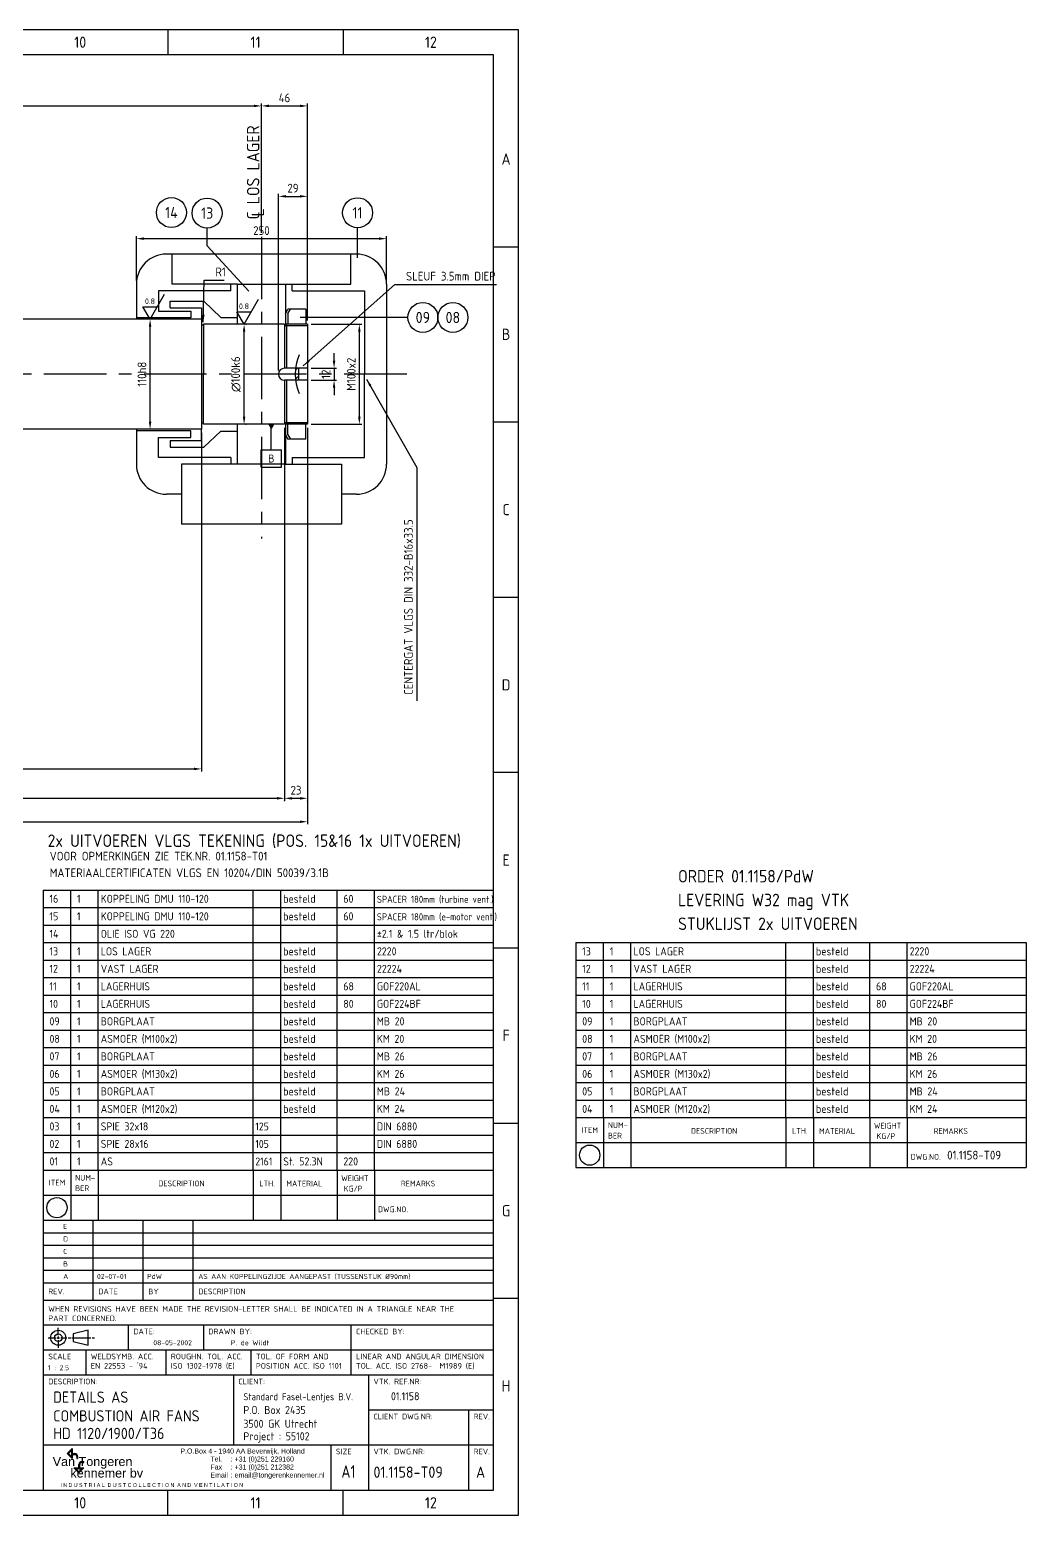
# Model space of a CAD drawing. Extents: x -1071 to 2610, y 0 to 1485.
# Drawn here: x 1614 to 2610, y 0 to 1485 of the extents above; entities that cross this region are included whole.
import ezdxf
from ezdxf.enums import TextEntityAlignment as Align

# ---------------------------------------------------------------- set-up
doc = ezdxf.new("R2010")
doc.units = 0
doc.header["$LTSCALE"] = 50
doc.header["$PDMODE"] = 3
doc.header["$PDSIZE"] = 15
doc.linetypes.add('CENTER', pattern=[2, 1.25, -0.25, 0.25, -0.25])
doc.layers.get('0').update_dxf_attribs({"linetype": 'CONTINUOUS'})
doc.layers.get('DEFPOINTS').update_dxf_attribs({"linetype": 'CONTINUOUS'})
for name, color, linetype in [('111', 1, 'CONTINUOUS'), ('112', 2, 'CONTINUOUS'), ('113', 3, 'CONTINUOUS'), ('114', 4, 'CONTINUOUS'), ('131', 1, 'CENTER'), ('2', 4, 'CONTINUOUS'), ('212', 2, 'CONTINUOUS'), ('213', 3, 'CONTINUOUS'), ('214', 4, 'CONTINUOUS'), ('412', 2, 'CONTINUOUS'), ('511', 1, 'CONTINUOUS'), ('KADER', 7, 'CONTINUOUS'), ('KADERTXT', 7, 'CONTINUOUS'), ('TITLEBLK', 7, 'CONTINUOUS'), ('WERK', 1, 'CONTINUOUS')]:
    doc.layers.add(name, color=color, linetype=linetype)
doc.styles.add('HELV', font='HELV', dxfattribs={"width": 0.8})
doc.styles.add('HELVL', font='HELVL')
doc.styles.add('ISO', font='ISO')
doc.styles.add('ISO25', font='ISO', dxfattribs={"height": 6.25})
doc.styles.add('ISO35', font='isocp.shx', dxfattribs={"height": 8.75})
doc.styles.add('ISO50', font='isocp.shx', dxfattribs={"height": 12.5})
doc.dimstyles.new('STD', dxfattribs={"dimscale": 2.5, "dimtxt": 8.75, "dimasz": 3, "dimexe": 1, "dimexo": 1.5, "dimgap": 1.5, "dimtad": 1, "dimdec": 1, "dimzin": 13, "dimtxsty": 'ISO35', "dimcen": 3, "dimdle": 1.25, "dimclrd": 2, "dimclre": 2, "dimclrt": 3, "dimazin": 3, "dimtfac": 1, "dimtdec": 1, "dimtix": 1, "dimtmove": 0, "dimatfit": 3, "dimtolj": 1, "dimtzin": 13})

# ---------------------------------------------------------------- blocks, each defined once
blk = doc.blocks.new('PIJL')
at = {"layer": '2', "color": 2, "linetype": 'CONTINUOUS'}
for p, q in [((3.78, 13.59), (1.28, 11.09)), ((1.28, 11.09), (3.78, 8.59)), ((3.58, 13.11), (1.56, 11.09)), ((1.56, 11.09), (3.58, 9.07)), ((3.38, 12.62), (1.85, 11.09)), ((1.85, 11.09), (3.38, 9.55)), ((3.38, 12.62), (3.38, 11.49)), ((3.38, 11.49), (3.78, 11.49)), ((3.38, 11.09), (3.38, 9.55)), ((3.38, 11.09), (5.08, 11.09)), ((3.58, 13.11), (3.58, 11.49)), ((3.58, 10.89), (5.08, 10.89)), ((3.58, 10.89), (3.58, 9.07)), ((3.78, 13.59), (3.78, 11.49)), ((3.78, 10.69), (3.78, 8.59)), ((3.78, 10.69), (5.08, 10.69)), ((6.08, 9.69), (6.08, 8.59)), ((6.08, 8.59), (6.48, 8.59)), ((6.28, 9.69), (6.28, 8.59)), ((6.48, 9.69), (6.48, 8.59)), ((4.67, 3.93), (6.77, 3.93)), ((4.67, 3.93), (7.17, 1.43)), ((5.15, 3.73), (7.17, 1.72)), ((5.15, 3.73), (6.77, 3.73)), ((5.63, 3.53), (7.17, 2)), ((5.63, 3.53), (6.77, 3.53)), ((6.77, 3.53), (6.77, 3.93)), ((7.17, 3.53), (7.17, 5.73)), ((7.17, 1.43), (9.67, 3.93)), ((7.17, 1.72), (9.18, 3.73)), ((7.17, 2), (8.7, 3.53)), ((7.17, 3.53), (8.7, 3.53)), ((7.37, 3.73), (7.37, 5.73)), ((7.37, 3.73), (9.18, 3.73)), ((7.57, 3.93), (7.57, 5.73)), ((7.57, 3.93), (9.67, 3.93)), ((8.57, 7.13), (9.67, 7.13)), ((8.57, 6.93), (9.67, 6.93)), ((8.57, 6.73), (9.67, 6.73)), ((9.67, 6.73), (9.67, 7.13))]:
    blk.add_line(p, q, dxfattribs=at)
for centre, radius, start, end in [((5.08, 9.69), 1.4, 0, 90), ((5.08, 9.69), 1.2, 0, 90), ((5.08, 9.69), 1, 0, 90), ((8.57, 5.73), 1.4, 90, 180), ((8.57, 5.73), 1.2, 90, 180), ((8.57, 5.73), 1, 90, 180)]:
    blk.add_arc(centre, radius, start, end, dxfattribs=at)
blk = doc.blocks.new('KADER')
at = {"layer": 'KADER', "color": 4, "linetype": 'CONTINUOUS'}
for p, q in [((700.83, 594), (700.83, 584)), ((770.92, 594), (770.92, 584)), ((831, 507.25), (841, 507.25)), ((831, 437.17), (841, 437.17)), ((831, 367.08), (841, 367.08)), ((831, 226.92), (841, 226.92)), ((831, 156.83), (841, 156.83)), ((831, 86.75), (841, 86.75)), ((700.83, 0), (700.83, 10)), ((770.92, 0), (770.92, 10))]:
    blk.add_line(p, q, dxfattribs=at)
at = {"layer": 'KADER', "color": 5, "linetype": 'CONTINUOUS'}
for p, q in [((841, 297), (831, 297)), ((651, 118), (831, 118)), ((651, 118), (651, 10)), ((831, 76), (651, 76))]:
    blk.add_line(p, q, dxfattribs=at)
at = {"layer": 'KADER', "color": 2, "linetype": 'CONTINUOUS'}
for p, q in [((651, 113), (831, 113)), ((671, 86), (671, 118)), ((691, 86), (691, 118)), ((711, 86), (711, 118)), ((651, 108), (831, 108)), ((651, 103), (831, 103)), ((651, 98), (831, 98)), ((657, 72), (657, 75)), ((657, 71.5), (657, 70.5)), ((669, 74), (663, 72.5)), ((663, 72.5), (663, 69.5)), ((669, 68), (669, 74)), ((685, 76), (685, 66)), ((715, 76), (715, 66)), ((774, 76), (774, 66)), ((653, 71), (656, 71)), ((656.5, 71), (657.5, 71)), ((657, 70), (657, 67)), ((658, 71), (660.5, 71)), ((661, 71), (662, 71)), ((662.5, 71), (670, 71)), ((663, 69.5), (669, 68)), ((668, 66), (668, 56)), ((670.5, 71), (671.5, 71)), ((700, 66), (700, 56)), ((734, 66), (734, 56)), ((774, 66), (774, 56)), ((727, 56), (727, 28)), ((781, 56), (781, 10)), ((831, 42), (781, 42)), ((821, 42), (821, 10)), ((766, 28), (766, 10)), ((766, 28), (766, 10))]:
    blk.add_line(p, q, dxfattribs=at)
at = {"layer": 'KADER', "color": 3, "linetype": 'CONTINUOUS'}
for p, q in [((651, 93), (831, 93)), ((651, 86), (831, 86)), ((831, 66), (651, 66)), ((831, 56), (651, 56)), ((831, 28), (651, 28))]:
    blk.add_line(p, q, dxfattribs=at)
at = {"layer": 'KADER', "color": 1, "linetype": 'CONTINUOUS'}
blk.add_lwpolyline([(841, 0), (841, 594), (0, 594), (0, 0)], close=True, dxfattribs=at)
at = {"layer": 'KADER', "color": 5, "linetype": 'CONTINUOUS'}
blk.add_lwpolyline([(831, 10), (831, 584), (10, 584), (10, 10)], close=True, dxfattribs=at)
at = {"layer": 'KADER', "color": 2, "linetype": 'CONTINUOUS'}
for radius in [3, 1.5]:
    blk.add_circle((657, 71), radius, dxfattribs=at)
at = {"layer": 'KADER', "color": 3, "linetype": 'CONTINUOUS', "xscale": 0.8, "yscale": 0.8, "zscale": 0.8}
blk.add_blockref('PIJL', (659.56, 15.78), dxfattribs=at)
at = {"layer": 'KADER', "color": 4, "linetype": 'CONTINUOUS', "style": 'ISO50'}
for s, p in [('10', (665.79, 589)), ('11', (735.88, 589)), ('12', (805.96, 589)), ('A', (836, 542.29)), ('B', (836, 472.21)), ('C', (836, 402.12)), ('D', (836, 332.04)), ('E', (836, 261.96)), ('F', (836, 191.88)), ('G', (836, 121.79)), ('H', (836, 51.71)), ('10', (665.79, 5)), ('11', (735.88, 5)), ('12', (805.96, 5))]:
    blk.add_text(s, height=4.5, dxfattribs=at).set_placement(p, align=Align.MIDDLE)
at = {"layer": 'KADER', "color": 2, "linetype": 'CONTINUOUS'}
for s, height, style, p in [('REV.', 2.25, 'ISO', (653, 88.38)), ('DATE', 2.25, 'ISO', (673, 88.38)), ('BY', 2.25, 'ISO', (693, 88.38)), ('DESCRIPTION', 2.25, 'ISO', (713, 88.38)), ('WHEN REVISIONS HAVE BEEN MADE THE REVISION-LETTER SHALL BE INDICATED IN A TRIANGLE NEAR THE', 2.25, 'ISO', (653, 81.38)), ('PART CONCERNED.', 2.25, 'ISO25', (653, 77.62)), ('DATE:', 2.25, 'ISO', (687, 72.38)), ('DRAWN BY:', 2.25, 'ISO', (717, 72.38)), ('CHECKED BY:', 2.25, 'ISO', (776, 72.38)), ('SCALE', 2.25, 'ISO', (653, 62.38)), ('WELDSYMB. ACC.', 2.25, 'ISO', (670, 62.38)), ("EN 22553 - '94", 2.25, 'ISO25', (670, 58.62)), ('ROUGHN. TOL. ACC.', 2.25, 'ISO', (702, 62.38)), ('ISO 1302-1978 (E)', 2.25, 'ISO25', (702, 58.62)), ('TOL. OF FORM AND', 2.25, 'ISO', (736, 62.38)), ('POSITION ACC. ISO 1101', 2.25, 'ISO25', (736, 58.62)), ('TOL. ACC. ISO 2768-  : 1989 (E)', 2.25, 'ISO25', (776, 58.62)), ('LINEAR AND ANGULAR DIMENSION', 2.25, 'ISO', (776, 62.38)), ('DESCRIPTION:', 2.25, 'ISO', (653, 52.38)), ('CLIENT:', 2.25, 'ISO', (729, 52.38)), ('VTK. REF.NR:', 2.25, 'ISO', (783, 52.38)), ('CLIENT DWG.NR:', 2.25, 'ISO', (783, 38.38)), ('REV.', 2.25, 'ISO', (823, 38.38)), ('P.O.Box 4 - 1940 AA Beverwijk, Holland', 2, 'HELVL', (705.83, 24.7)), ('SIZE', 2.25, 'ISO', (768, 24.38)), ('VTK. DWG.NR:', 2.25, 'ISO', (783, 24.38)), ('REV.', 2.25, 'ISO', (823, 24.38)), ('Tel.', 2, 'HELVL', (717.84, 21.5)), ('Fax', 2, 'HELVL', (717.84, 18.3)), (': +31 (0)251 229160', 2, 'HELVL', (725.96, 21.5)), (': +31 (0)251 212382', 2, 'HELVL', (725.96, 18.3)), ('I N D U S T R I A L  D U S T C O L L E C T I O N  A N D  V E N T I L A T I O N', 1.5, 'HELVL', (657.87, 11.35)), ('Email', 2, 'HELVL', (717.84, 15.1)), (': email@tongerenkennemer.nl', 2, 'HELVL', (725.96, 15.1))]:
    blk.add_text(s, height=height, dxfattribs=dict(at, style=style)).set_placement(p)
at = {"layer": 'KADER', "color": 3, "linetype": 'CONTINUOUS', "style": 'HELV'}
for s, p in [('Van Tongeren', (654.79, 19.7)), ('    kennemer bv', (656.26, 15.08))]:
    blk.add_text(s, height=3.6, dxfattribs=at).set_placement(p)
at = {"layer": 'KADER', "color": 5, "linetype": 'CONTINUOUS', "style": 'ISO', "width": 0.9}
blk.add_text('A1', height=5, dxfattribs=at).set_placement((773, 15), align=Align.CENTER)
blk = doc.blocks.new('A1')
blk.add_blockref('KADER', (0, 0))
at = {"layer": 'KADERTXT', "color": 2, "linetype": 'CONTINUOUS', "style": 'ISO', "flags": 8}
for tag, p, height in [('WNR5', (659, 114.5), 2), ('WDAT5', (672.5, 114.5), 2), ('WGET5', (692.5, 114.5), 2), ('WOMS5', (713, 114.5), 2), ('WNR4', (659, 109.5), 2), ('WDAT4', (672.5, 109.5), 2), ('WGET4', (692.5, 109.5), 2), ('WOMS4', (713, 109.5), 2), ('WNR3', (659, 104.5), 2), ('WNR2', (659, 99.5), 2), ('WDAT3', (672.5, 104.5), 2), ('WDAT2', (672.5, 99.5), 2), ('WGET3', (692.5, 104.5), 2), ('WGET2', (692.5, 99.5), 2), ('WOMS3', (713, 104.5), 2), ('WOMS2', (713, 99.5), 2), ('WNR1', (659, 94.5), 2), ('WDAT1', (672.5, 94.5), 2), ('WGET1', (692.5, 94.5), 2), ('WOMS1', (713, 94.5), 2), ('DATUM', (695, 68), 2), ('GET', (726, 68), 2), ('SCHAAL', (652.88, 58), 2), ('TLCL', (809.37, 58.66), 2.25)]:
    blk.add_attdef(tag, p, '', height=height, dxfattribs=at)
at = {"layer": 'KADERTXT', "color": 4, "linetype": 'CONTINUOUS', "style": 'ISO50', "flags": 8}
for tag, p in [('TITEL1', (655, 45)), ('TITEL2', (655, 37.5)), ('TITEL3', (655, 30.5)), ('CLIENTTEKNR', (783, 30)), ('CLIENTREV', (823.5, 30)), ('TEKNR', (783, 15)), ('REVCODE', (824, 15))]:
    blk.add_attdef(tag, p, '', height=4.5, dxfattribs=at)
at = {"layer": 'KADERTXT', "color": 3, "linetype": 'CONTINUOUS', "style": 'ISO35', "flags": 8}
for tag, p in [('OPDR1', (731, 46)), ('REFNR', (790, 46)), ('OPDR2', (731, 40.5)), ('OPDR3', (731, 35)), ('OPDR4', (731, 30))]:
    blk.add_attdef(tag, p, '', height=3.2, dxfattribs=at)
blk = doc.blocks.new('*D7')
at = {"color": 2, "linetype": 'BYBLOCK'}
for p, q in [((2330.8, 1120.5), (2330.8, 1337.4)), ((2292.3, 1334.9), (2323.3, 1334.9))]:
    blk.add_line(p, q, dxfattribs=at)
for points in [[(2292.3, 1336.2), (2292.3, 1333.7), (2284.8, 1334.9)], [(2323.3, 1336.2), (2323.3, 1333.7), (2330.8, 1334.9)]]:
    blk.add_solid(points, dxfattribs=at)
at = {"layer": 'DEFPOINTS', "color": 0, "linetype": 'BYBLOCK'}
for p in [(2330.8, 1334.9), (2284.8, 1204.2), (2330.8, 1116.7)]:
    blk.add_point(p, dxfattribs=at)
at = {"color": 3, "linetype": 'BYBLOCK', "insert": (2307.8, 1343), "char_height": 8.75, "attachment_point": 5, "style": 'ISO35'}
blk.add_mtext('\\A1;46', dxfattribs=at)
blk = doc.blocks.new('*D12')
at = {"color": 2, "linetype": 'BYBLOCK'}
for p, q in [((2269.2, 1116.7), (2270, 1116.7)), ((2267.5, 1024.2), (2267.5, 1109.2)), ((2269.2, 1016.7), (2270, 1016.7))]:
    blk.add_line(p, q, dxfattribs=at)
for points in [[(2266.2, 1109.2), (2268.7, 1109.2), (2267.5, 1116.7)], [(2266.2, 1024.2), (2268.7, 1024.2), (2267.5, 1016.7)]]:
    blk.add_solid(points, dxfattribs=at)
at = {"layer": 'DEFPOINTS', "color": 0, "linetype": 'BYBLOCK'}
for p in [(2265.5, 1116.7), (2267.5, 1116.7), (2265.5, 1016.7)]:
    blk.add_point(p, dxfattribs=at)
at = {"color": 3, "linetype": 'BYBLOCK', "insert": (2259.3, 1066.7), "char_height": 8.75, "attachment_point": 5, "rotation": 90, "style": 'ISO35'}
blk.add_mtext('\\A1;∅100k6', dxfattribs=at)
blk = doc.blocks.new('*D24')
at = {"color": 2, "linetype": 'BYBLOCK'}
for p, q in [((2173.5, 1019.2), (2173.5, 1114.2)), ((2176.5, 1121.7), (2176, 1121.7)), ((2176.5, 1011.7), (2176, 1011.7))]:
    blk.add_line(p, q, dxfattribs=at)
for points in [[(2172.3, 1114.2), (2174.8, 1114.2), (2173.5, 1121.7)], [(2172.3, 1019.2), (2174.8, 1019.2), (2173.5, 1011.7)]]:
    blk.add_solid(points, dxfattribs=at)
at = {"layer": 'DEFPOINTS', "color": 0, "linetype": 'BYBLOCK'}
for p in [(2172.7, 1121.7), (2173.5, 1121.7), (2172.7, 1011.7)]:
    blk.add_point(p, dxfattribs=at)
at = {"color": 3, "linetype": 'BYBLOCK', "insert": (2165.4, 1066.7), "char_height": 8.75, "attachment_point": 5, "rotation": 90, "style": 'ISO35'}
blk.add_mtext('\\A1;110h8', dxfattribs=at)
blk = doc.blocks.new('*D25')
at = {"color": 2, "linetype": 'BYBLOCK'}
for p, q in [((2334.5, 1116.7), (2385.1, 1116.7)), ((2382.6, 1109.2), (2382.6, 1024.2)), ((2334.5, 1016.7), (2385.1, 1016.7))]:
    blk.add_line(p, q, dxfattribs=at)
for points in [[(2381.4, 1109.2), (2383.9, 1109.2), (2382.6, 1116.7)], [(2381.4, 1024.2), (2383.9, 1024.2), (2382.6, 1016.7)]]:
    blk.add_solid(points, dxfattribs=at)
at = {"layer": 'DEFPOINTS', "color": 0, "linetype": 'BYBLOCK'}
for p in [(2330.8, 1116.7), (2330.8, 1016.7), (2382.6, 1016.7)]:
    blk.add_point(p, dxfattribs=at)
at = {"color": 3, "linetype": 'BYBLOCK', "insert": (2374.5, 1066.7), "char_height": 8.75, "attachment_point": 5, "rotation": 90, "style": 'ISO35'}
blk.add_mtext('\\A1;M100x2', dxfattribs=at)
blk = doc.blocks.new('*D26')
at = {"color": 2, "linetype": 'BYBLOCK'}
for p, q in [((2357.4, 1080.2), (2357.4, 1087.7)), ((2334.5, 1072.7), (2359.9, 1072.7)), ((2357.4, 1072.7), (2357.4, 1060.7)), ((2334.5, 1060.7), (2359.9, 1060.7)), ((2357.4, 1053.2), (2357.4, 1045.7))]:
    blk.add_line(p, q, dxfattribs=at)
for points in [[(2356.1, 1080.2), (2358.6, 1080.2), (2357.4, 1072.7)], [(2356.1, 1053.2), (2358.6, 1053.2), (2357.4, 1060.7)]]:
    blk.add_solid(points, dxfattribs=at)
at = {"layer": 'DEFPOINTS', "color": 0, "linetype": 'BYBLOCK'}
for p in [(2330.8, 1072.7), (2330.8, 1060.7), (2357.4, 1060.7)]:
    blk.add_point(p, dxfattribs=at)
at = {"color": 3, "linetype": 'BYBLOCK', "insert": (2349.3, 1066.7), "char_height": 8.75, "attachment_point": 5, "rotation": 90, "style": 'ISO35'}
blk.add_mtext('\\A1;12', dxfattribs=at)
blk = doc.blocks.new('*D37')
at = {"color": 2, "linetype": 'BYBLOCK'}
for p, q in [((1868.6, 713.8), (1868.6, 714.2)), ((1876.1, 716.7), (1884.1, 716.7)), ((1891.6, 713.8), (1891.6, 714.2))]:
    blk.add_line(p, q, dxfattribs=at)
for points in [[(1876.1, 717.9), (1876.1, 715.4), (1868.6, 716.7)], [(1884.1, 717.9), (1884.1, 715.4), (1891.6, 716.7)]]:
    blk.add_solid(points, dxfattribs=at)
at = {"layer": 'DEFPOINTS', "color": 0, "linetype": 'BYBLOCK'}
for p in [(1868.6, 717.6), (1891.6, 717.6), (1891.6, 716.7)]:
    blk.add_point(p, dxfattribs=at)
at = {"color": 3, "linetype": 'BYBLOCK', "insert": (1880.1, 724.8), "char_height": 8.75, "attachment_point": 5, "style": 'ISO35'}
blk.add_mtext('\\A1;23', dxfattribs=at)
blk = doc.blocks.new('*D45')
at = {"color": 2, "linetype": 'BYBLOCK'}
for p, q in [((2301.8, 1070.5), (2301.8, 1247)), ((2309.3, 1244.5), (2323.3, 1244.5)), ((2330.8, 1190.5), (2330.8, 1247))]:
    blk.add_line(p, q, dxfattribs=at)
for points in [[(2309.3, 1245.8), (2309.3, 1243.3), (2301.8, 1244.5)], [(2323.3, 1245.8), (2323.3, 1243.3), (2330.8, 1244.5)]]:
    blk.add_solid(points, dxfattribs=at)
at = {"layer": 'DEFPOINTS', "color": 0, "linetype": 'BYBLOCK'}
for p in [(2330.8, 1244.5), (2330.8, 1186.7), (2301.8, 1066.7)]:
    blk.add_point(p, dxfattribs=at)
at = {"color": 3, "linetype": 'BYBLOCK', "insert": (2316.3, 1252.7), "char_height": 8.75, "attachment_point": 5, "style": 'ISO35'}
blk.add_mtext('\\A1;29', dxfattribs=at)
blk = doc.blocks.new('*D46')
at = {"color": 2, "linetype": 'BYBLOCK'}
for p, q in [((2159.8, 1160.5), (2159.8, 1204.7)), ((2409.8, 1160.5), (2409.8, 1204.7)), ((2402.3, 1202.2), (2167.3, 1202.2))]:
    blk.add_line(p, q, dxfattribs=at)
for points in [[(2167.3, 1203.5), (2167.3, 1201), (2159.8, 1202.2)], [(2402.3, 1203.5), (2402.3, 1201), (2409.8, 1202.2)]]:
    blk.add_solid(points, dxfattribs=at)
at = {"layer": 'DEFPOINTS', "color": 0, "linetype": 'BYBLOCK'}
for p in [(2159.8, 1202.2), (2159.8, 1156.7), (2409.8, 1156.7)]:
    blk.add_point(p, dxfattribs=at)
at = {"color": 3, "linetype": 'BYBLOCK', "insert": (2284.8, 1210.3), "char_height": 8.75, "attachment_point": 5, "style": 'ISO35'}
blk.add_mtext('\\A1;250', dxfattribs=at)
blk = doc.blocks.new('G22')
at = {"layer": '114', "color": 4, "linetype": 'CONTINUOUS'}
for p, q in [((0, 20), (0, 0)), ((0, 20), (180, 20)), ((11, 20), (11, 0)), ((22, 20), (22, 0)), ((83.93, 20), (83.93, 0)), ((94.93, 20), (94.93, 0)), ((117.45, 20), (117.45, 0)), ((132.38, 20), (132.38, 0)), ((0, 10), (180, 10))]:
    blk.add_line(p, q, dxfattribs=at)
blk.add_circle((5.5, 5), 4.05, dxfattribs=at)
at = {"layer": '412', "color": 2, "linetype": 'CONTINUOUS', "style": 'ISO25'}
for s, p in [('NUM-', (12.78, 15.81)), ('WEIGHT', (119.11, 15.62)), ('ITEM', (2.26, 13.86)), ('BER', (12.78, 11.64)), ('DESCRIPTION', (45.98, 13.53)), ('LTH.', (86.39, 13.53)), ('MATERIAL', (97.16, 13.49)), (' KG/P', (118.62, 11.45)), ('REMARKS', (142.97, 13.49)), ('DWG.NO.', (133.81, 3.19))]:
    blk.add_text(s, height=2.3, dxfattribs=at).set_placement(p)
blk = doc.blocks.new('I32')
at = {"layer": '113', "color": 3, "linetype": 'CONTINUOUS'}
for p, q in [((0, 0), (5.77, 10)), ((-2.89, 5), (2.89, 5)), ((0, 0), (-2.89, 5))]:
    blk.add_line(p, q, dxfattribs=at)
at = {"layer": '212', "color": 2, "linetype": 'CONTINUOUS', "style": 'ISO', "flags": 8}
blk.add_attdef('RUW', text='', height=2.3, dxfattribs=at).set_placement((2, 6), align=Align.RIGHT)
blk = doc.blocks.new('POSNR')
at = {"layer": '114', "color": 4, "linetype": 'CONTINUOUS'}
blk.add_circle((0, 0), 6, dxfattribs=at)
at = {"layer": '113', "color": 3, "linetype": 'CONTINUOUS', "style": 'ISO35', "flags": 1}
for tag, p in [('AANTAL', (0, -11)), ('BENAMING', (0, -16)), ('LENGTE', (0, -21)), ('MATERIAAL', (0, -26)), ('GEWICHT', (0, -31)), ('OPMERKINGEN', (0, -36))]:
    blk.add_attdef(tag, p, '', height=3.2, dxfattribs=at)
blk = doc.blocks.new('PARTLIST')
at = {"layer": 'WERK', "color": 2, "linetype": 'CONTINUOUS'}
blk.add_line((0, 7), (180, 7), dxfattribs=at)
at = {"layer": 'WERK', "color": 4, "linetype": 'CONTINUOUS'}
for p, q in [((0, 7), (0, 0)), ((11, 0), (11, 7)), ((22, 0), (22, 7)), ((83.93, 0), (83.93, 7)), ((94.93, 0), (94.93, 7)), ((117.45, 0), (117.45, 7)), ((132.38, 0), (132.38, 7))]:
    blk.add_line(p, q, dxfattribs=at)
at = {"layer": 'WERK', "color": 3, "linetype": 'CONTINUOUS', "style": 'ISO35'}
for tag, p, height in [('STUKNR', (2.5, 1.9), 3.2), ('AANTAL', (13.5, 1.9), 3.2), ('BENAMING', (23, 1.9), 3.2), ('LENGTE', (84.78, 1.9), 3.15), ('MATERIAAL', (95.93, 1.9), 3.2), ('GEWICHT', (119.95, 1.9), 3.2), ('OPMERKINGEN', (133.38, 1.9), 3.2)]:
    blk.add_attdef(tag, p, '', height=height, dxfattribs=at)

msp = doc.modelspace()

# ---------------------------------------------------------------- hatches: boundary and pattern name
at = {"layer": '511'}
h = msp.add_hatch(dxfattribs=at)
h.set_pattern_fill('ANSI31', color=256, scale=2, style=0)
h.set_pattern_definition([(45, (-369.721, 0), (-4.490128, 4.490128), [])])
h.paths.add_polyline_path([(1879.4018, 1140.6411), (1882.9018, 1140.6411), (1882.9018, 1146.6411), (1879.7631, 1146.6411, 0.030081539)])
h.paths.add_polyline_path([(1879.7631, 1134.6411), (1882.9018, 1134.6411), (1882.9018, 1140.6411), (1879.4018, 1140.6411, 0.030081539)])

# ---------------------------------------------------------------- linework, layer by layer
at = {"color": 2, "linetype": 'BYBLOCK'}
for p, q in [((1845.5609, 1281.8451), (1845.5609, 1411.3224)), ((472.7579, 1408.8224), (1838.0609, 1408.8224)), ((1868.5609, 1086.8911), (1868.5609, 714.1901)), ((1891.5609, 1086.8911), (1891.5609, 690.7802)), ((1785.5609, 1081.8911), (1785.5609, 743.5873)), ((107.7579, 746.0873), (1778.0609, 746.0873)), ((107.7579, 716.6901), (1861.0609, 716.6901)), ((107.7579, 693.2802), (1884.0609, 693.2802))]:
    msp.add_line(p, q, dxfattribs=at)
for points in [[(1838.0609, 1410.0724), (1838.0609, 1407.5724), (1845.5609, 1408.8224)], [(1778.0609, 747.3373), (1778.0609, 744.8373), (1785.5609, 746.0873)], [(1861.0609, 717.9401), (1861.0609, 715.4401), (1868.5609, 716.6901)], [(1884.0609, 694.5302), (1884.0609, 692.0302), (1891.5609, 693.2802)]]:
    msp.add_solid(points, dxfattribs=at)
at = {"layer": '111'}
for p, q in [((1791.3115, 1269.0456), (1791.3115, 1286.7004)), ((1941.5698, 1256.947), (1941.5698, 1287.0465)), ((1833.007, 1223.502), (1791.3115, 1269.0456)), ((1940.5609, 1260.6411), (1750.5609, 1260.6411)), ((1756.3118, 1230.6411), (1756.3118, 1260.6411)), ((1934.8101, 1230.6411), (1934.8101, 1260.6411)), ((1720.5609, 1230.6411), (1720.5609, 1195.6411)), ((1742.6432, 1223.8761), (1742.6432, 1203.7968)), ((1814.8569, 1223.8761), (1742.6432, 1223.8761)), ((1821.5609, 1230.6411), (1756.3118, 1230.6411)), ((1814.8569, 1223.8761), (1814.8569, 1230.6411)), ((1821.5609, 1190.6411), (1821.5609, 1230.6411)), ((1821.5609, 1230.6411), (1869.5609, 1230.6411)), ((1869.5609, 1230.6411), (1869.5609, 1190.6411)), ((1869.5609, 1230.6411), (1934.8101, 1230.6411)), ((1876.265, 1223.8761), (1876.265, 1230.6411)), ((1876.265, 1223.8761), (1948.4786, 1223.8761)), ((1948.4786, 1223.8761), (1948.4786, 1140.6411)), ((1970.5609, 1230.6411), (1970.5609, 1050.6411)), ((1742.6432, 1203.7968), (1775.0686, 1203.7968)), ((1754.4045, 1206.9743), (1754.4045, 1213.6472)), ((1754.4045, 1213.6472), (1788.0433, 1213.6472)), ((1754.4045, 1206.9743), (1785.5609, 1206.9743)), ((1775.0686, 1203.7968), (1775.0686, 1197.1239)), ((1785.5609, 1206.9743), (1785.5609, 1195.6411)), ((1788.0433, 1213.6472), (1804.8503, 1197.4254)), ((1869.5489, 1201.2901), (1872.0609, 1205.6411)), ((1890.0609, 1205.6411), (1872.0609, 1205.6411)), ((1872.0609, 1201.2901), (1874.573, 1205.6411)), ((1890.0609, 1205.6411), (1890.0609, 1190.6411)), ((1775.0686, 1197.1239), (1720.5609, 1197.1239)), ((1804.8503, 1197.4254), (1821.5609, 1197.4254)), ((1891.5609, 1189.1411), (1869.5609, 1189.1411)), ((1872.0609, 1201.2901), (1872.0609, 1190.6411)), ((1948.4786, 1057.4061), (1948.4786, 1140.6411)), ((1720.5609, 1085.6411), (1720.5609, 1050.6411)), ((1775.0686, 1084.1583), (1720.5609, 1084.1583)), ((1775.0686, 1077.4854), (1775.0686, 1084.1583)), ((1785.5609, 1074.3079), (1785.5609, 1085.6411)), ((1821.5609, 1050.6411), (1821.5609, 1090.6411)), ((1891.5609, 1092.1411), (1869.5609, 1092.1411)), ((1869.5609, 1090.6411), (1869.5609, 1050.6411)), ((1872.0609, 1079.9921), (1872.0609, 1090.6411)), ((1890.0609, 1075.6411), (1890.0609, 1090.6411)), ((1742.6432, 1057.4061), (1742.6432, 1077.4854)), ((1742.6432, 1077.4854), (1775.0686, 1077.4854)), ((1754.4045, 1074.3079), (1754.4045, 1067.635)), ((1754.4045, 1074.3079), (1785.5609, 1074.3079)), ((1788.0433, 1067.635), (1804.8503, 1083.8567)), ((1804.8503, 1083.8567), (1821.5609, 1083.8567)), ((1869.5489, 1079.9921), (1872.0609, 1075.6411)), ((1872.0609, 1079.9921), (1874.573, 1075.6411)), ((1890.0609, 1075.6411), (1872.0609, 1075.6411)), ((1814.8569, 1057.4061), (1742.6432, 1057.4061)), ((1754.4045, 1067.635), (1788.0433, 1067.635)), ((1814.8569, 1057.4061), (1814.8569, 1050.6411)), ((1876.265, 1057.4061), (1948.4786, 1057.4061)), ((1876.265, 1057.4061), (1876.265, 1050.6411)), ((1821.5609, 1050.6411), (1765.5609, 1050.6411)), ((1765.5609, 1050.6411), (1765.5609, 1020.6411)), ((1869.5609, 1050.6411), (1821.5609, 1050.6411)), ((1869.5609, 1050.6411), (1925.5609, 1050.6411)), ((1925.5609, 1050.6411), (1925.5609, 1020.6411)), ((1765.5609, 1020.6411), (1750.5609, 1020.6411)), ((1765.5609, 1020.6411), (1765.5609, 990.6411)), ((1940.5609, 1020.6411), (1925.5609, 1020.6411)), ((1925.5609, 1020.6411), (1925.5609, 990.6411)), ((1925.5609, 990.6411), (1765.5609, 990.6411))]:
    msp.add_line(p, q, dxfattribs=at)
for centre, start, end in [((1750.5609, 1230.6411), 90, 180), ((1940.5609, 1230.6411), 0, 90), ((1750.5609, 1050.6411), 180, 270), ((1940.5609, 1050.6411), 270, 0)]:
    msp.add_arc(centre, 30, start, end, dxfattribs=at)
at = {"layer": '112'}
for p, q in [((1855.4453, 1065.109), (1855.4453, 1090.6411)), ((1845.4453, 1065.109), (1865.4453, 1065.109)), ((1845.4453, 1047.609), (1845.4453, 1065.109)), ((1865.4453, 1047.609), (1865.4453, 1065.109)), ((1845.4453, 1047.609), (1865.4453, 1047.609))]:
    msp.add_line(p, q, dxfattribs=at)
msp.add_solid([(1852.3108, 1090.6411), (1858.5608, 1090.6411), (1855.4386, 1085.2301)], dxfattribs=at)
at = {"layer": '114'}
for p, q in [((1785.5609, 1195.6411), (1550.5609, 1195.6411)), ((1785.5609, 1195.6411), (1785.5609, 1085.6411)), ((1787.5609, 1190.6411), (1787.5609, 1140.6411)), ((1868.5609, 1190.6411), (1787.5609, 1190.6411)), ((1868.5609, 1190.6411), (1868.5609, 1146.6411)), ((1891.5609, 1190.6411), (1870.5609, 1190.6411)), ((1870.5609, 1190.6411), (1870.5609, 1146.6411)), ((1891.5609, 1190.6411), (1891.5609, 1090.6411)), ((1891.5609, 1146.6411), (1868.5609, 1146.6411)), ((1882.9018, 1134.6411), (1882.9018, 1146.6411)), ((1787.5609, 1090.6411), (1787.5609, 1140.6411)), ((1891.5609, 1134.6411), (1868.5609, 1134.6411)), ((1868.5609, 1134.6411), (1868.5609, 1090.6411)), ((1870.5609, 1134.6411), (1870.5609, 1090.6411)), ((1785.5609, 1085.6411), (1550.5609, 1085.6411)), ((1868.5609, 1090.6411), (1787.5609, 1090.6411)), ((1891.5609, 1090.6411), (1870.5609, 1090.6411)), ((2609.8316, 572.5), (2609.8316, 347.5)), ((2159.8316, 347.5), (2609.8316, 347.5))]:
    msp.add_line(p, q, dxfattribs=at)
for centre, radius, start, end in [((1786.5609, 1190.6411), 1, 180, 0), ((1929.4018, 1140.6411), 50, 157.3535599, 202.593399), ((1868.5609, 1140.6411), 6, 90, 270), ((1786.5609, 1090.6411), 1, 0, 180)]:
    msp.add_arc(centre, radius, start, end, dxfattribs=at)
msp.add_ellipse((1869.5609, 1190.6411), major_axis=(0, -1.5), ratio=0.666666667, start_param=4.71238898, end_param=7.853981634, dxfattribs=at)
at = {"layer": '114', "extrusion": (0, 0, -1)}
msp.add_ellipse((1869.5609, 1090.6411), major_axis=(0, 1.5), ratio=0.666666667, start_param=4.71238898, end_param=7.853981634, dxfattribs=at)
at = {"layer": '131'}
for p, q in [((1845.5609, 1278.0951), (1845.5609, 976.4984)), ((1990.7247, 1140.6411), (89.6761, 1140.6411))]:
    msp.add_line(p, q, dxfattribs=at)
at = {"layer": '412', "color": 2}
msp.add_line((2000.9894, 1047.3511), (2000.9894, 814.2874), dxfattribs=at)
at = {"layer": '511'}
msp.add_line((1991.8451, 1197.3611), (1884.277, 1197.3611), dxfattribs=at)
at = {"layer": 'DEFPOINTS', "color": 0, "linetype": 'BYBLOCK'}
for p in [(1845.5609, 1408.8224), (1845.5609, 1278.0951), (1785.5609, 1085.6411), (1868.5609, 1090.6411), (1891.5609, 1090.6411), (1785.5609, 746.0873), (1868.5609, 716.6901), (1891.5609, 693.2802)]:
    msp.add_point(p, dxfattribs=at)

# ---------------------------------------------------------------- block references
at = {"layer": '111'}
ref = msp.add_blockref('POSNR', (1791.3115, 1301.7004), dxfattribs=dict(at, xscale=2.5, yscale=2.5, zscale=2.5))
ref.add_attrib('STUKNR', '13', dxfattribs={"layer": '114', "color": 4, "linetype": 'CONTINUOUS', "height": 11.25, "style": 'ISO50'}).set_placement((1791.3115, 1301.7004), align=Align.MIDDLE)
ref = msp.add_blockref('POSNR', (1941.5698, 1302.0465), dxfattribs=dict(at, xscale=2.5, yscale=2.5, zscale=2.5))
ref.add_attrib('STUKNR', '11', dxfattribs={"layer": '114', "color": 4, "linetype": 'CONTINUOUS', "height": 11.25, "style": 'ISO50'}).set_placement((1941.5698, 1302.0465), align=Align.MIDDLE)
ref = msp.add_blockref('POSNR', (2006.8451, 1197.3611), dxfattribs=dict(at, xscale=2.5, yscale=2.5, zscale=2.5))
ref.add_attrib('STUKNR', '09', dxfattribs={"layer": '114', "color": 4, "linetype": 'CONTINUOUS', "height": 11.25, "style": 'ISO50'}).set_placement((2006.8451, 1197.3611), align=Align.MIDDLE)
ref = msp.add_blockref('POSNR', (2036.8451, 1197.3611), dxfattribs=dict(at, xscale=2.5, yscale=2.5, zscale=2.5))
ref.add_attrib('STUKNR', '08', dxfattribs={"layer": '114', "color": 4, "linetype": 'CONTINUOUS', "height": 11.25, "style": 'ISO50'}).set_placement((2036.8451, 1197.3611), align=Align.MIDDLE)
at = {"layer": '412'}
ref = msp.add_blockref('POSNR', (1755.6202, 1302.2421), dxfattribs=dict(at, xscale=2.5, yscale=2.5, zscale=2.5))
ref.add_attrib('STUKNR', '14', dxfattribs={"layer": '114', "color": 4, "linetype": 'CONTINUOUS', "height": 11.25, "style": 'ISO50'}).set_placement((1755.6202, 1302.2421), align=Align.MIDDLE)
at = {"layer": '412', "xscale": 2.5, "yscale": 2.5, "zscale": 2.5}
for p in [(2159.8316, 347.5), (1627.5, 295)]:
    msp.add_blockref('G22', p, dxfattribs=at)
at = {"layer": '511', "xscale": 2.5, "yscale": 2.5, "zscale": 2.5}
for name, p, values in [('I32', (1734.2715, 1195.6411), {'RUW': '0.8'}), ('I32', (1828.2123, 1190.6411), {'RUW': '0.8'}), ('PARTLIST', (1627.5, 572.5), {'STUKNR': '14', 'BENAMING': 'OLIE ISO VG 220', 'OPMERKINGEN': '%%P2.1 & 1.5 ltr/blok'}), ('PARTLIST', (1627.5, 555), {'STUKNR': '13', 'AANTAL': '1', 'BENAMING': 'LOS LAGER ', 'MATERIAAL': 'besteld', 'OPMERKINGEN': '2220'}), ('PARTLIST', (2159.8316, 555), {'STUKNR': '13', 'AANTAL': '1', 'BENAMING': 'LOS LAGER ', 'MATERIAAL': 'besteld', 'OPMERKINGEN': '2220'}), ('PARTLIST', (1627.5, 537.5), {'STUKNR': '12', 'AANTAL': '1', 'BENAMING': 'VAST LAGER', 'MATERIAAL': 'besteld', 'OPMERKINGEN': '22224'}), ('PARTLIST', (2159.8316, 537.5), {'STUKNR': '12', 'AANTAL': '1', 'BENAMING': 'VAST LAGER', 'MATERIAAL': 'besteld', 'OPMERKINGEN': '22224'}), ('PARTLIST', (1627.5, 520), {'STUKNR': '11', 'AANTAL': '1', 'BENAMING': 'LAGERHUIS ', 'MATERIAAL': 'besteld', 'GEWICHT': '68', 'OPMERKINGEN': 'GOF220AL'}), ('PARTLIST', (2159.8316, 520), {'STUKNR': '11', 'AANTAL': '1', 'BENAMING': 'LAGERHUIS ', 'MATERIAAL': 'besteld', 'GEWICHT': '68', 'OPMERKINGEN': 'GOF220AL'}), ('PARTLIST', (1627.5, 502.5), {'STUKNR': '10', 'AANTAL': '1', 'BENAMING': 'LAGERHUIS ', 'MATERIAAL': 'besteld', 'GEWICHT': '80', 'OPMERKINGEN': 'GOF224BF'}), ('PARTLIST', (2159.8316, 502.5), {'STUKNR': '10', 'AANTAL': '1', 'BENAMING': 'LAGERHUIS ', 'MATERIAAL': 'besteld', 'GEWICHT': '80', 'OPMERKINGEN': 'GOF224BF'}), ('PARTLIST', (1627.5, 485), {'STUKNR': '09', 'AANTAL': '1', 'BENAMING': 'BORGPLAAT', 'MATERIAAL': 'besteld', 'OPMERKINGEN': 'MB 20'}), ('PARTLIST', (2159.8316, 485), {'STUKNR': '09', 'AANTAL': '1', 'BENAMING': 'BORGPLAAT', 'MATERIAAL': 'besteld', 'OPMERKINGEN': 'MB 20'}), ('PARTLIST', (1627.5, 467.5), {'STUKNR': '08', 'AANTAL': '1', 'BENAMING': 'ASMOER (M100x2)', 'MATERIAAL': 'besteld', 'OPMERKINGEN': 'KM 20'}), ('PARTLIST', (2159.8316, 467.5), {'STUKNR': '08', 'AANTAL': '1', 'BENAMING': 'ASMOER (M100x2)', 'MATERIAAL': 'besteld', 'OPMERKINGEN': 'KM 20'}), ('PARTLIST', (1627.5, 450), {'STUKNR': '07', 'AANTAL': '1', 'BENAMING': 'BORGPLAAT', 'MATERIAAL': 'besteld', 'OPMERKINGEN': 'MB 26'}), ('PARTLIST', (2159.8316, 450), {'STUKNR': '07', 'AANTAL': '1', 'BENAMING': 'BORGPLAAT', 'MATERIAAL': 'besteld', 'OPMERKINGEN': 'MB 26'}), ('PARTLIST', (1627.5, 432.5), {'STUKNR': '06', 'AANTAL': '1', 'BENAMING': 'ASMOER (M130x2)', 'MATERIAAL': 'besteld', 'OPMERKINGEN': 'KM 26'}), ('PARTLIST', (2159.8316, 432.5), {'STUKNR': '06', 'AANTAL': '1', 'BENAMING': 'ASMOER (M130x2)', 'MATERIAAL': 'besteld', 'OPMERKINGEN': 'KM 26'}), ('PARTLIST', (1627.5, 415), {'STUKNR': '05', 'AANTAL': '1', 'BENAMING': 'BORGPLAAT', 'MATERIAAL': 'besteld', 'OPMERKINGEN': 'MB 24'}), ('PARTLIST', (2159.8316, 415), {'STUKNR': '05', 'AANTAL': '1', 'BENAMING': 'BORGPLAAT', 'MATERIAAL': 'besteld', 'OPMERKINGEN': 'MB 24'}), ('PARTLIST', (1627.5, 397.5), {'STUKNR': '04', 'AANTAL': '1', 'BENAMING': 'ASMOER (M120x2)', 'MATERIAAL': 'besteld', 'OPMERKINGEN': 'KM 24'}), ('PARTLIST', (2159.8316, 397.5), {'STUKNR': '04', 'AANTAL': '1', 'BENAMING': 'ASMOER (M120x2)', 'MATERIAAL': 'besteld', 'OPMERKINGEN': 'KM 24'}), ('PARTLIST', (1627.5, 380), {'STUKNR': '03', 'AANTAL': '1', 'BENAMING': 'SPIE 32x18', 'LENGTE': '125', 'OPMERKINGEN': 'DIN 6880'}), ('PARTLIST', (1627.5, 362.5), {'STUKNR': '02', 'AANTAL': '1', 'BENAMING': 'SPIE 28x16', 'LENGTE': '105', 'OPMERKINGEN': 'DIN 6880'}), ('PARTLIST', (1627.5, 345), {'STUKNR': '01', 'AANTAL': '1', 'BENAMING': 'AS', 'LENGTE': '2161', 'MATERIAAL': 'St. 52.3N', 'GEWICHT': '220'})]:
    msp.add_blockref(name, p, dxfattribs=at).add_auto_attribs(values)
at = {"layer": '511'}
ref = msp.add_blockref('PARTLIST', (1627.5, 607.5), dxfattribs=dict(at, xscale=2.5, yscale=2.5, zscale=2.5))
ref.add_attrib('STUKNR', '16', (1633.75, 612.25), dxfattribs={"layer": 'WERK', "color": 3, "linetype": 'CONTINUOUS', "height": 8, "style": 'ISO35'})
ref.add_attrib('AANTAL', '1', (1661.25, 612.25), dxfattribs={"layer": 'WERK', "color": 3, "linetype": 'CONTINUOUS', "height": 8, "style": 'ISO35'})
ref.add_attrib('BENAMING', 'KOPPELING DMU 110-120 ', (1685, 612.25), dxfattribs={"layer": 'WERK', "color": 3, "linetype": 'CONTINUOUS', "height": 8, "style": 'ISO35'})
ref.add_attrib('MATERIAAL', 'besteld', (1867.3146, 612.25), dxfattribs={"layer": 'WERK', "color": 3, "linetype": 'CONTINUOUS', "height": 8, "style": 'ISO35'})
ref.add_attrib('GEWICHT', '60', (1927.378, 612.25), dxfattribs={"layer": 'WERK', "color": 3, "linetype": 'CONTINUOUS', "height": 8, "style": 'ISO35'})
ref.add_attrib('OPMERKINGEN', 'SPACER 180mm (turbine vent.)', (1960.9465, 612.25), dxfattribs={"layer": 'WERK', "color": 3, "linetype": 'CONTINUOUS', "height": 7, "style": 'ISO35'})
ref = msp.add_blockref('PARTLIST', (1627.5, 590), dxfattribs=dict(at, xscale=2.5, yscale=2.5, zscale=2.5))
ref.add_attrib('STUKNR', '15', (1633.75, 594.75), dxfattribs={"layer": 'WERK', "color": 3, "linetype": 'CONTINUOUS', "height": 8, "style": 'ISO35'})
ref.add_attrib('AANTAL', '1', (1661.25, 594.75), dxfattribs={"layer": 'WERK', "color": 3, "linetype": 'CONTINUOUS', "height": 8, "style": 'ISO35'})
ref.add_attrib('BENAMING', 'KOPPELING DMU 110-120', (1685, 594.75), dxfattribs={"layer": 'WERK', "color": 3, "linetype": 'CONTINUOUS', "height": 8, "style": 'ISO35'})
ref.add_attrib('MATERIAAL', 'besteld', (1867.3146, 594.75), dxfattribs={"layer": 'WERK', "color": 3, "linetype": 'CONTINUOUS', "height": 8, "style": 'ISO35'})
ref.add_attrib('GEWICHT', '60', (1927.378, 594.75), dxfattribs={"layer": 'WERK', "color": 3, "linetype": 'CONTINUOUS', "height": 8, "style": 'ISO35'})
ref.add_attrib('OPMERKINGEN', 'SPACER 180mm (e-motor vent.)', (1960.9465, 594.75), dxfattribs={"layer": 'WERK', "color": 3, "linetype": 'CONTINUOUS', "height": 7, "style": 'ISO35'})
at = {"layer": 'TITLEBLK'}
ref = msp.add_blockref('A1', (0, 0), dxfattribs=dict(at, xscale=2.5, yscale=2.5, zscale=2.5))
ref.add_attrib('GET', 'P. de Wildt', (1815, 170), dxfattribs={"layer": 'KADERTXT', "color": 2, "linetype": 'CONTINUOUS', "height": 5, "style": 'ISO', "flags": 8})
ref.add_attrib('DATUM', '08-05-2002', (1737.5, 170), dxfattribs={"layer": 'KADERTXT', "color": 2, "linetype": 'CONTINUOUS', "height": 5, "style": 'ISO', "flags": 8})
ref.add_attrib('SCHAAL', '1 : 2.5', (1632.1954, 145), dxfattribs={"layer": 'KADERTXT', "color": 2, "linetype": 'CONTINUOUS', "height": 5, "style": 'ISO', "flags": 8})
ref.add_attrib('REFNR', '01.1158', (1975, 115), dxfattribs={"layer": 'KADERTXT', "color": 3, "linetype": 'CONTINUOUS', "height": 8, "style": 'ISO35', "flags": 8})
ref.add_attrib('TEKNR', '01.1158-T09', (1957.5, 37.5), dxfattribs={"layer": 'KADERTXT', "color": 4, "linetype": 'CONTINUOUS', "height": 11.25, "style": 'ISO50', "flags": 8})
ref.add_attrib('REVCODE', 'A', (2060, 37.5), dxfattribs={"layer": 'KADERTXT', "color": 4, "linetype": 'CONTINUOUS', "height": 11.25, "style": 'ISO50', "flags": 8})
ref.add_attrib('TITEL1', 'DETAILS AS', (1637.5, 112.5), dxfattribs={"layer": 'KADERTXT', "color": 4, "linetype": 'CONTINUOUS', "height": 11.25, "style": 'ISO50', "flags": 8})
ref.add_attrib('TITEL2', 'COMBUSTION AIR FANS', (1637.5, 93.75), dxfattribs={"layer": 'KADERTXT', "color": 4, "linetype": 'CONTINUOUS', "height": 11.25, "style": 'ISO50', "flags": 8})
ref.add_attrib('TITEL3', 'HD 1120/1900/T36', (1637.5, 76.25), dxfattribs={"layer": 'KADERTXT', "color": 4, "linetype": 'CONTINUOUS', "height": 11.25, "style": 'ISO50', "flags": 8})
ref.add_attrib('OPDR1', 'Standard Fasel-Lentjes B.V.', (1827.5, 115), dxfattribs={"layer": 'KADERTXT', "color": 3, "linetype": 'CONTINUOUS', "height": 7, "style": 'ISO35', "flags": 8})
ref.add_attrib('OPDR2', 'P.O. Box 2435', (1827.5, 101.25), dxfattribs={"layer": 'KADERTXT', "color": 3, "linetype": 'CONTINUOUS', "height": 8, "style": 'ISO35', "flags": 8})
ref.add_attrib('OPDR3', '3500 GK Utrecht', (1827.5, 87.5), dxfattribs={"layer": 'KADERTXT', "color": 3, "linetype": 'CONTINUOUS', "height": 8, "style": 'ISO35', "flags": 8})
ref.add_attrib('OPDR4', 'Project : 55102', (1827.5, 75), dxfattribs={"layer": 'KADERTXT', "color": 3, "linetype": 'CONTINUOUS', "height": 8, "style": 'ISO35', "flags": 8})
ref.add_attrib('TLCL', 'M', (2023.4143, 146.6606), dxfattribs={"layer": 'KADERTXT', "color": 2, "linetype": 'CONTINUOUS', "height": 5.625, "style": 'ISO', "flags": 8})
ref.add_attrib('WNR1', 'A', (1647.5, 236.25), dxfattribs={"layer": 'KADERTXT', "color": 2, "linetype": 'CONTINUOUS', "height": 5, "style": 'ISO', "flags": 8})
ref.add_attrib('WDAT1', '02-07-01', (1681.25, 236.25), dxfattribs={"layer": 'KADERTXT', "color": 2, "linetype": 'CONTINUOUS', "height": 5, "style": 'ISO', "flags": 8})
ref.add_attrib('WGET1', 'PdW', (1731.25, 236.25), dxfattribs={"layer": 'KADERTXT', "color": 2, "linetype": 'CONTINUOUS', "height": 5, "style": 'ISO', "flags": 8})
ref.add_attrib('WOMS1', 'AS AAN KOPPELINGZIJDE AANGEPAST (TUSSENSTUK %%C90mm)', (1782.5, 236.25), dxfattribs={"layer": 'KADERTXT', "color": 2, "linetype": 'CONTINUOUS', "height": 5, "style": 'ISO', "flags": 8})
ref.add_attrib('WNR2', 'B', (1647.5, 248.75), dxfattribs={"layer": 'KADERTXT', "color": 2, "linetype": 'CONTINUOUS', "height": 5, "style": 'ISO', "flags": 8})
ref.add_attrib('WNR3', 'C', (1647.5, 261.25), dxfattribs={"layer": 'KADERTXT', "color": 2, "linetype": 'CONTINUOUS', "height": 5, "style": 'ISO', "flags": 8})
ref.add_attrib('WNR4', 'D', (1647.5, 273.75), dxfattribs={"layer": 'KADERTXT', "color": 2, "linetype": 'CONTINUOUS', "height": 5, "style": 'ISO', "flags": 8})
ref.add_attrib('WNR5', 'E', (1647.5, 286.25), dxfattribs={"layer": 'KADERTXT', "color": 2, "linetype": 'CONTINUOUS', "height": 5, "style": 'ISO', "flags": 8})

# ---------------------------------------------------------------- texts
at = {"layer": '113', "style": 'ISO', "flags": 8}
msp.add_attdef('B', text='', height=8, dxfattribs=at).set_placement((1855.4453, 1056.359), align=Align.MIDDLE)
at = {"layer": '213', "style": 'ISO35'}
for s, p in [('VOOR OPMERKINGEN ZIE TEK.NR. 01.1158-T01', (1633.9562, 654.5072)), ('MATERIAALCERTIFICATEN VLGS EN 10204/DIN 50039/3.1B', (1633.9562, 637.8822)), ('01.1158-T09', (2530.7871, 355.6273))]:
    msp.add_text(s, height=8.75, dxfattribs=at).set_placement(p)
at = {"layer": '214', "style": 'ISO50'}
for s, p in [('C LOS LAGER', (1843.5246, 1295.358)), ('L', (1848.1744, 1298.3749))]:
    msp.add_text(s, height=12.5, rotation=90, dxfattribs=at).set_placement(p)
for s, p in [('2x UITVOEREN VLGS TEKENING (POS. 15&16 1x UITVOEREN)', (1631.9641, 668.076)), ('ORDER 01.1158/PdW', (2261.8739, 632.5743)), ('LEVERING W32 mag VTK', (2261.8739, 608.8243)), ('STUKLIJST 2x UITVOEREN', (2261.8739, 585.0743))]:
    msp.add_text(s, height=12.5, dxfattribs=at).set_placement(p)
at = {"layer": '412', "color": 3, "char_height": 8.75, "attachment_point": 4, "style": 'ISO35'}
for s, insert in [('\\A1;R1', (1799.5111, 1242.8979)), ('\\A1;SLEUF 3.5mm DIEP', (1989.9776, 1238.6146))]:
    msp.add_mtext(s, dxfattribs=dict(at, insert=insert))
at = {"layer": '412', "color": 3, "insert": (1992.4617, 820.0285), "char_height": 8.75, "attachment_point": 4, "rotation": 90, "style": 'ISO35'}
msp.add_mtext('CENTERGAT VLGS DIN 332-B16x33.5', dxfattribs=at)

# ---------------------------------------------------------------- dimensions: what is measured, and where the dimension line sits
at = {"layer": '412'}
dim = msp.add_linear_dim(base=(1891.5609, 1408.8224), p1=(1845.5609, 1278.0951), p2=(1891.5609, 1190.6411), dimstyle='STD', override={"dimse1": 1}, dxfattribs=at)
dim.commit()
dim.dimension.update_dxf_attribs({"geometry": '*D7', "text_midpoint": (2238.2819, 1416.9474), "insert": (-439.2377, 73.9055)})
for base, p1, p2, picture, middle in [((1891.5609, 1318.4457), (1862.5609, 1140.6411), (1891.5609, 1260.6411), '*D45', (2246.7819, 1326.5715)), ((1720.5609, 1276.1294), (1970.5609, 1230.6411), (1720.5609, 1230.6411), '*D46', (2215.2819, 1284.2553))]:
    dim = msp.add_linear_dim(base=base, p1=p1, p2=p2, dimstyle='STD', dxfattribs=at)
    dim.commit()
    dim.dimension.update_dxf_attribs({"geometry": picture, "text_midpoint": middle, "insert": (-439.2377, 73.9055)})
for base, p1, p2, text, picture, middle in [((1734.2715, 1195.6411), (1733.5121, 1085.6411), (1733.5121, 1195.6411), '<>h8', '*D24', (2095.8675, 1140.6411)), ((1828.2123, 1190.6411), (1826.2485, 1090.6411), (1826.2485, 1190.6411), '%%c<>k6', '*D12', (2189.8083, 1140.6411)), ((1943.3736, 1090.6411), (1891.5609, 1190.6411), (1891.5609, 1090.6411), 'M<>x2', '*D25', (2304.9687, 1140.6411))]:
    dim = msp.add_linear_dim(base=base, p1=p1, p2=p2, angle=90, text=text, dimstyle='STD', dxfattribs=at)
    dim.commit()
    dim.dimension.update_dxf_attribs({"geometry": picture, "text_midpoint": middle, "insert": (-439.2377, 73.9055)})
dim = msp.add_linear_dim(base=(1918.1409, 1134.6411), p1=(1891.5609, 1146.6411), p2=(1891.5609, 1134.6411), angle=90, dimstyle='STD', dxfattribs=at)
dim.commit()
dim.dimension.update_dxf_attribs({"geometry": '*D26', "text_midpoint": (2279.736, 1140.6411), "insert": (-439.2377, 73.9055)})
dim = msp.add_linear_dim(base=(1891.5609, 716.6901), p1=(1868.5609, 717.5872), p2=(1891.5609, 717.5872), dimstyle='STD', dxfattribs=at)
dim.commit()
dim.dimension.update_dxf_attribs({"geometry": '*D37', "text_midpoint": (1880.0609, 724.816)})

# ---------------------------------------------------------------- leaders
at = {"layer": '412', "color": 2, "annotation_type": 0, "has_hookline": 1, "hookline_direction": 0}
for points, text_width in [([(1787.37, 1192.5943), (1788.2611, 1234.7729), (1795.7611, 1234.7729)], 8.75), ([(1887.382, 1148.9799), (1978.7276, 1230.4288), (1986.2276, 1230.4288)], 90.4716)]:
    msp.add_leader(points, dimstyle='STD', dxfattribs=dict(at, text_width=text_width))
at = {"layer": '412', "color": 2}
msp.add_leader([(1950.6835, 1135.6159), (2000.9894, 1047.3511)], dimstyle='STD', dxfattribs=at)

doc.saveas('drawing.dxf')
